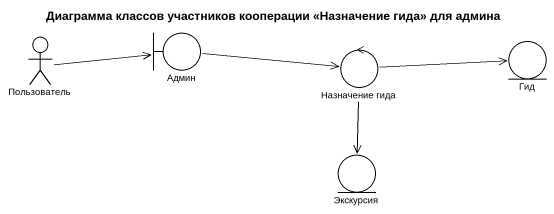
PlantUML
@startuml
title Диаграмма классов участников кооперации <<Назначение гида>> для админа
actor Пользователь
boundary Админ
control "Назначение гида" as Назначение_гида
entity Гид
entity Экскурсия
Пользователь -right-> Админ
Админ -right-> Назначение_гида
Назначение_гида -right-> Гид
Назначение_гида --> Экскурсия
@enduml
